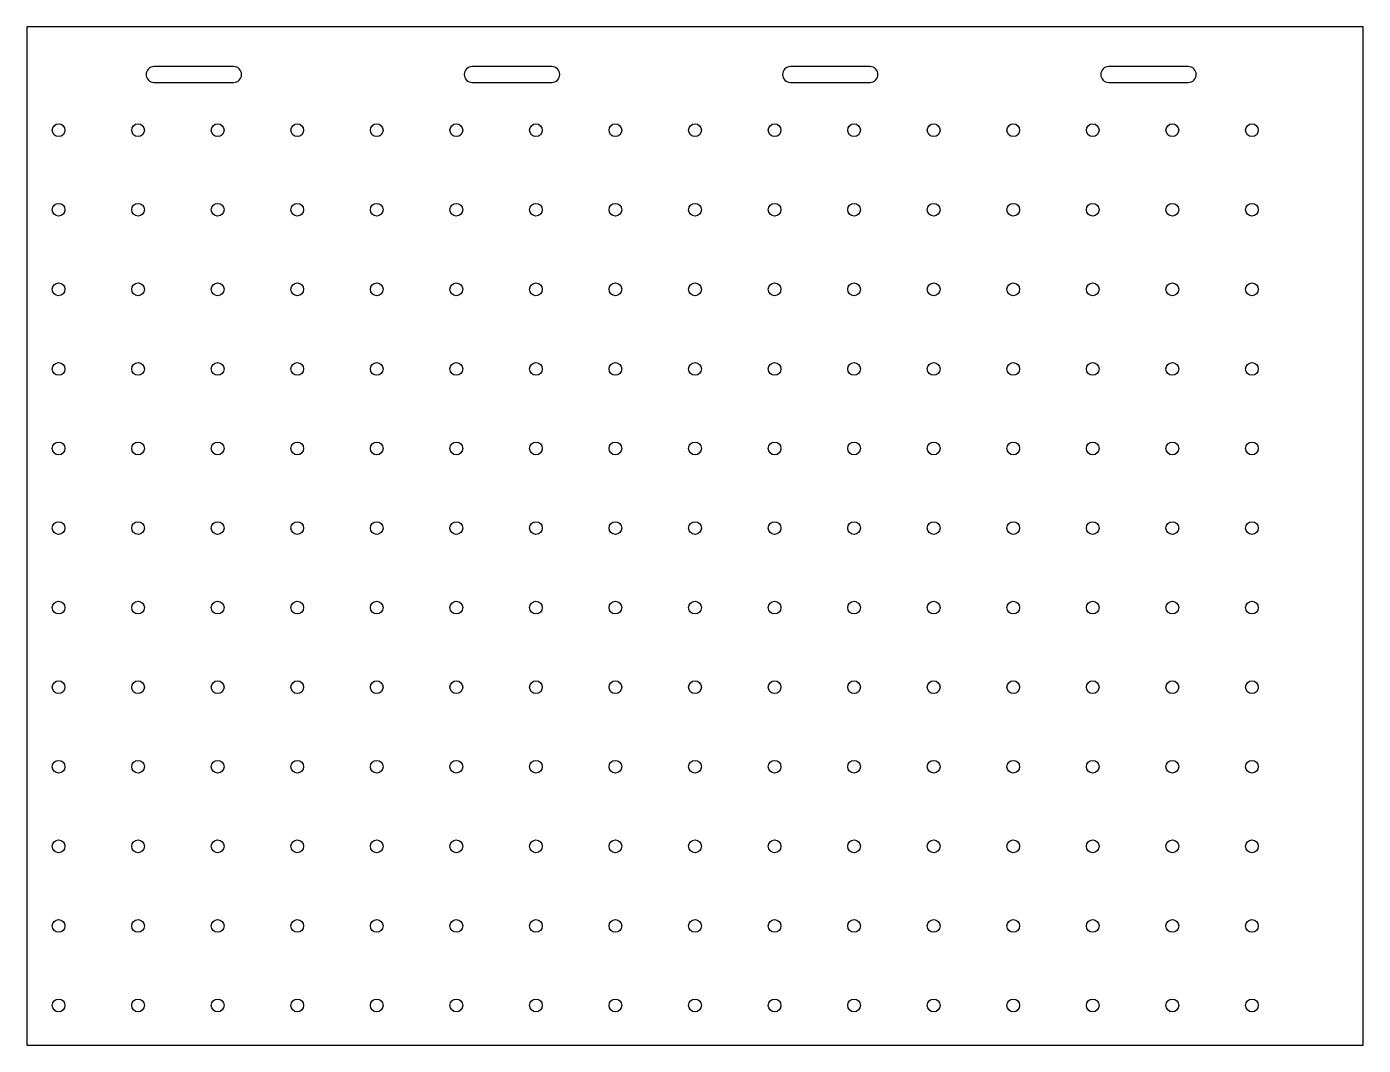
# Model space of a CAD drawing. Header units: millimetres. Extents: x 0 to 1680, y 0 to 1280.
import ezdxf

# ---------------------------------------------------------------- set-up
doc = ezdxf.new("R2010")
doc.units = ezdxf.units.MM
doc.layers.get('0').update_dxf_attribs({"linetype": 'CONTINUOUS'})

msp = doc.modelspace()

# ---------------------------------------------------------------- linework, layer by layer
for p, q in [((260, 1230), (160, 1230)), ((660, 1230), (560, 1230)), ((1060, 1230), (960, 1230)), ((1460, 1230), (1360, 1230)), ((160, 1210), (260, 1210)), ((560, 1210), (660, 1210)), ((960, 1210), (1060, 1210)), ((1360, 1210), (1460, 1210))]:
    msp.add_line(p, q)
msp.add_lwpolyline([(0, 0), (1680, 0), (1680, 1280), (0, 1280)], close=True)
for centre in [(40, 1150), (140, 1150), (240, 1150), (340, 1150), (440, 1150), (540, 1150), (640, 1150), (740, 1150), (840, 1150), (940, 1150), (1040, 1150), (1140, 1150), (1240, 1150), (1340, 1150), (1440, 1150), (1540, 1150), (40, 1050), (140, 1050), (240, 1050), (340, 1050), (440, 1050), (540, 1050), (640, 1050), (740, 1050), (840, 1050), (940, 1050), (1040, 1050), (1140, 1050), (1240, 1050), (1340, 1050), (1440, 1050), (1540, 1050), (40, 950), (140, 950), (240, 950), (340, 950), (440, 950), (540, 950), (640, 950), (740, 950), (840, 950), (940, 950), (1040, 950), (1140, 950), (1240, 950), (1340, 950), (1440, 950), (1540, 950), (40, 850), (140, 850), (240, 850), (340, 850), (440, 850), (540, 850), (640, 850), (740, 850), (840, 850), (940, 850), (1040, 850), (1140, 850), (1240, 850), (1340, 850), (1440, 850), (1540, 850), (40, 750), (140, 750), (240, 750), (340, 750), (440, 750), (540, 750), (640, 750), (740, 750), (840, 750), (940, 750), (1040, 750), (1140, 750), (1240, 750), (1340, 750), (1440, 750), (1540, 750), (40, 650), (140, 650), (240, 650), (340, 650), (440, 650), (540, 650), (640, 650), (740, 650), (840, 650), (940, 650), (1040, 650), (1140, 650), (1240, 650), (1340, 650), (1440, 650), (1540, 650), (40, 550), (140, 550), (240, 550), (340, 550), (440, 550), (540, 550), (640, 550), (740, 550), (840, 550), (940, 550), (1040, 550), (1140, 550), (1240, 550), (1340, 550), (1440, 550), (1540, 550), (40, 450), (140, 450), (240, 450), (340, 450), (440, 450), (540, 450), (640, 450), (740, 450), (840, 450), (940, 450), (1040, 450), (1140, 450), (1240, 450), (1340, 450), (1440, 450), (1540, 450), (40, 350), (140, 350), (240, 350), (340, 350), (440, 350), (540, 350), (640, 350), (740, 350), (840, 350), (940, 350), (1040, 350), (1140, 350), (1240, 350), (1340, 350), (1440, 350), (1540, 350), (40, 250), (140, 250), (240, 250), (340, 250), (440, 250), (540, 250), (640, 250), (740, 250), (840, 250), (940, 250), (1040, 250), (1140, 250), (1240, 250), (1340, 250), (1440, 250), (1540, 250), (40, 150), (140, 150), (240, 150), (340, 150), (440, 150), (540, 150), (640, 150), (740, 150), (840, 150), (940, 150), (1040, 150), (1140, 150), (1240, 150), (1340, 150), (1440, 150), (1540, 150), (40, 50), (140, 50), (240, 50), (340, 50), (440, 50), (540, 50), (640, 50), (740, 50), (840, 50), (940, 50), (1040, 50), (1140, 50), (1240, 50), (1340, 50), (1440, 50), (1540, 50)]:
    msp.add_circle(centre, 8)
for centre, start, end in [((160, 1220), 90, 270), ((260, 1220), 270, 90), ((560, 1220), 90, 270), ((660, 1220), 270, 90), ((960, 1220), 90, 270), ((1060, 1220), 270, 90), ((1360, 1220), 90, 270), ((1460, 1220), 270, 90)]:
    msp.add_arc(centre, 10, start, end)

doc.saveas('drawing.dxf')
